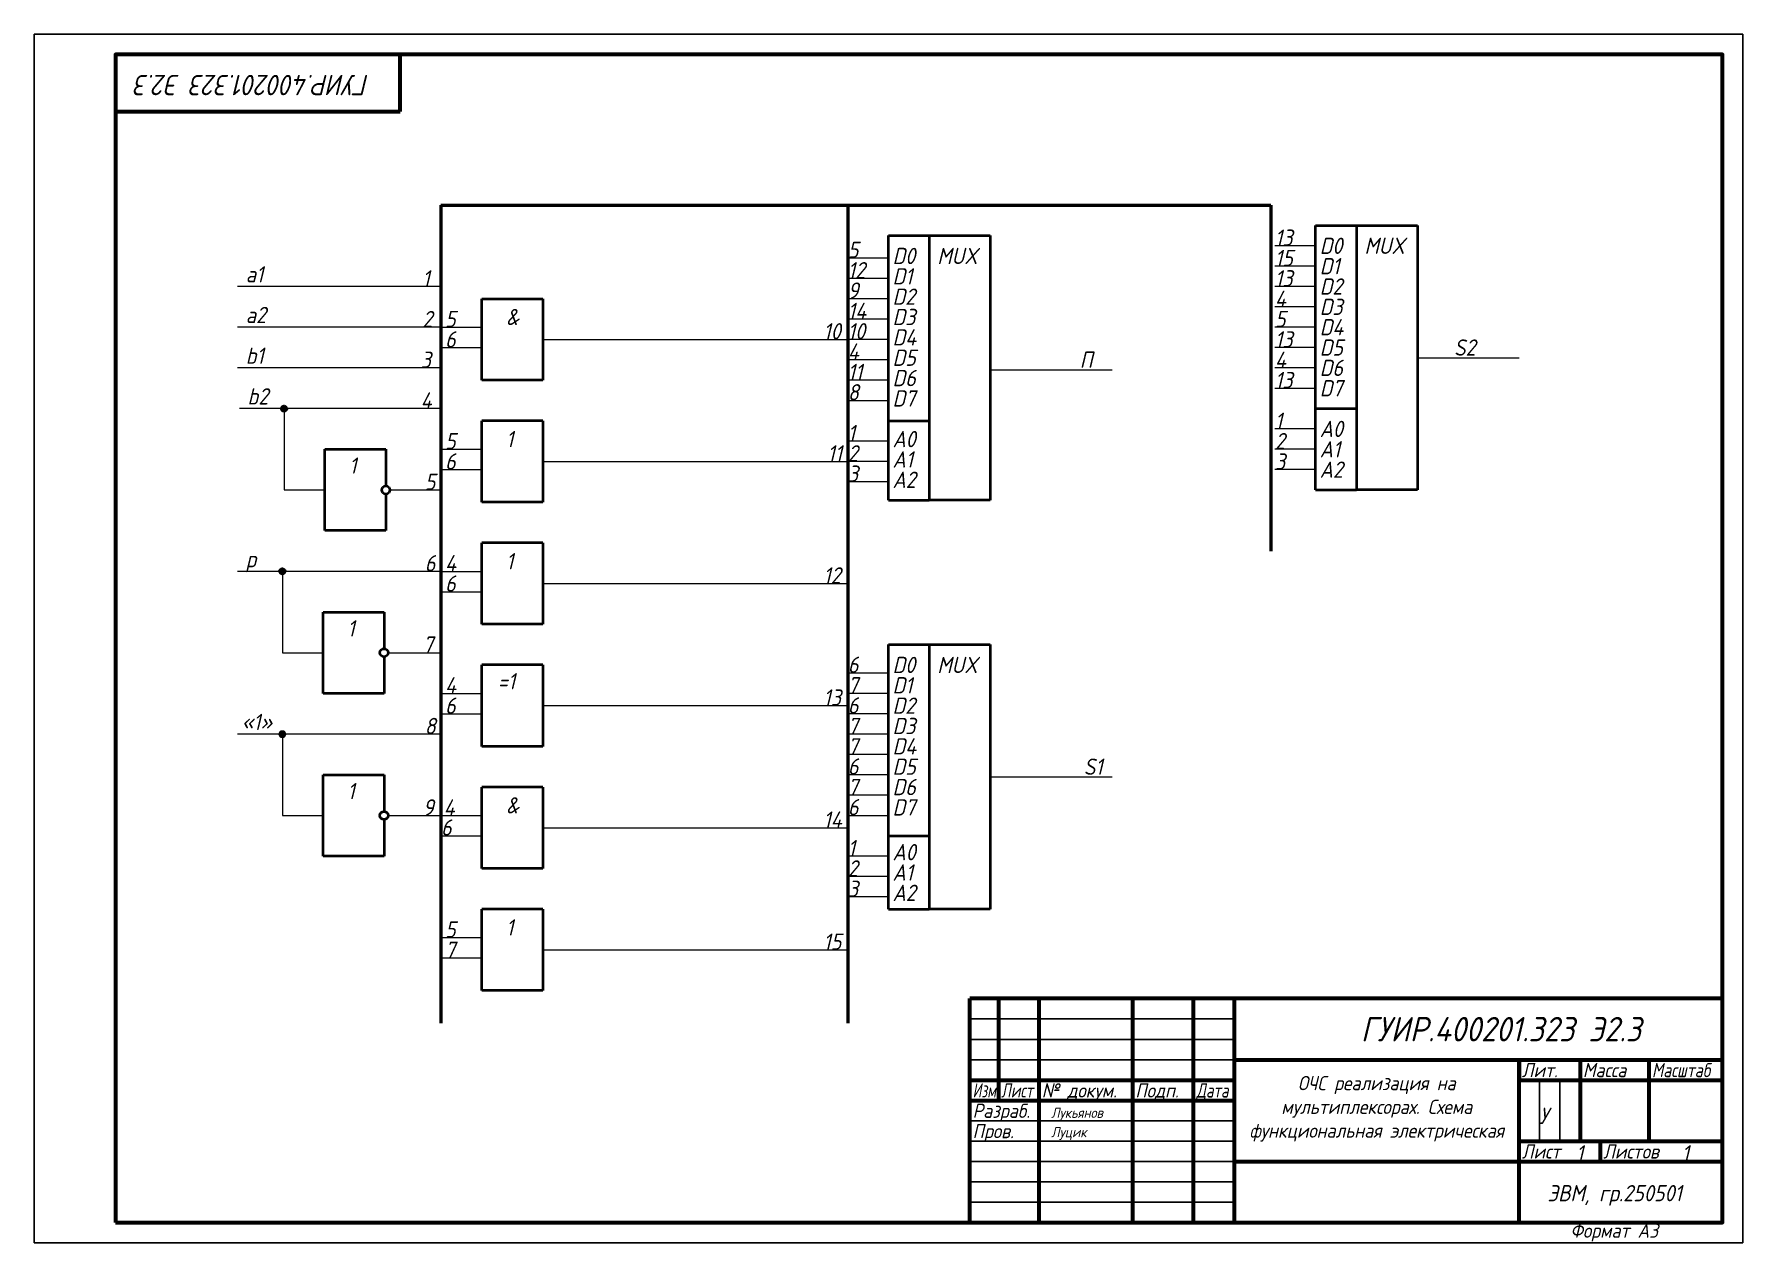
# Model space of a CAD drawing. Header units: millimetres. Extents: x 6 to 426, y 9 to 306.
import ezdxf

# ---------------------------------------------------------------- set-up
doc = ezdxf.new("R2010")
doc.units = ezdxf.units.MM
doc.header["$LTSCALE"] = 0.5
doc.layers.get('0').update_dxf_attribs({"lineweight": 60})
doc.layers.get('Defpoints').update_dxf_attribs({"color": 5})
doc.layers.add('4-текст', color=7, linetype='Continuous', true_color=0x00ad00)
doc.layers.add('провода', color=122, linetype='Continuous', lineweight=15)
doc.layers.add('фигуры', color=7, linetype='Continuous', lineweight=40)
doc.styles.get("Standard").update_dxf_attribs({"font": 'isocpeui.ttf', "width": 0.9})

msp = doc.modelspace()

# ---------------------------------------------------------------- linework, layer by layer
for p, q in [((26, 301), (26, 287)), ((96, 287), (96, 301)), ((26, 287), (96, 287)), ((371, 54), (371, 49))]:
    msp.add_line(p, q)
at = {"lineweight": 50}
for p, q in [((106, 264), (106, 63)), ((106, 264), (206, 264)), ((206, 264), (206, 63)), ((206, 264), (310, 264)), ((310, 264), (310, 179))]:
    msp.add_line(p, q, dxfattribs=at)
at = {"lineweight": 60}
for p, q in [((421, 69), (236, 69)), ((236, 14), (236, 69)), ((243, 69), (243, 44)), ((253, 14), (253, 69)), ((276, 69), (276, 14)), ((291, 14), (291, 69)), ((301, 69), (301, 14)), ((301, 54), (421, 54)), ((371, 14), (371, 54)), ((386, 54), (386, 34)), ((403, 34), (403, 54)), ((236, 49), (301, 49)), ((371, 49), (421, 49)), ((236, 44), (301, 44)), ((371, 34), (421, 34)), ((391, 29), (391, 34)), ((301, 29), (421, 29))]:
    msp.add_line(p, q, dxfattribs=at)
at = {"lineweight": -3}
for p, q in [((236, 64), (301, 64)), ((236, 59), (301, 59)), ((236, 54), (301, 54)), ((376, 34), (376, 49)), ((381, 49), (381, 34)), ((236, 39), (301, 39)), ((236, 34), (301, 34)), ((236, 29), (301, 29)), ((236, 24), (301, 24)), ((236, 19), (301, 19))]:
    msp.add_line(p, q, dxfattribs=at)
at = {"lineweight": 60}
msp.add_lwpolyline([(26, 14), (421, 14), (421, 301), (26, 301)], close=True, dxfattribs=at)
for centre in [(67.44, 214), (67, 174), (67, 134)]:
    msp.add_circle(centre, 0.5)
at = {"layer": 'Defpoints'}
msp.add_lwpolyline([(6, 9), (426, 9), (426, 306), (6, 306)], close=True, dxfattribs=at)
at = {"layer": 'провода'}
for p, q in [((321, 254), (311, 254)), ((216, 251), (206, 251)), ((321, 249), (311, 249)), ((216, 246), (206, 246)), ((321, 244), (311, 244)), ((216, 241), (206, 241)), ((216, 236), (206, 236)), ((321, 239), (311, 239)), ((106, 234), (116, 234)), ((131, 231), (206, 231)), ((216, 231), (206, 231)), ((321, 234), (311, 234)), ((106, 229), (116, 229)), ((321, 229), (311, 229)), ((216, 226), (206, 226)), ((241, 223.5), (271, 223.5)), ((321, 224), (311, 224)), ((346, 226.5), (371, 226.5)), ((216, 221), (206, 221)), ((311, 219), (321, 219)), ((206, 216), (216, 216)), ((216, 206), (206, 206)), ((321, 209), (311, 209)), ((106, 204), (116, 204)), ((321, 204), (311, 204)), ((106, 199), (116, 199)), ((131, 201), (206, 201)), ((216, 201), (206, 201)), ((321, 199), (311, 199)), ((216, 196), (206, 196)), ((106, 174), (116, 174)), ((106, 169), (116, 169)), ((131, 171), (206, 171)), ((216, 149), (206, 149)), ((106, 144), (116, 144)), ((216, 144), (206, 144)), ((106, 139), (116, 139)), ((131, 141), (206, 141)), ((216, 139), (206, 139)), ((216, 134), (206, 134)), ((216, 129), (206, 129)), ((216, 124), (206, 124)), ((241, 123.5), (271, 123.5)), ((216, 119), (206, 119)), ((106, 114), (116, 114)), ((206, 114), (216, 114)), ((131, 111), (161, 111)), ((161, 111), (206, 111)), ((106, 109), (116, 109)), ((216, 104), (206, 104)), ((216, 99), (206, 99)), ((216, 94), (206, 94)), ((106, 84), (116, 84)), ((131, 81), (206, 81)), ((106, 79), (116, 79))]:
    msp.add_line(p, q, dxfattribs=at)
at = {"layer": 'провода', "lineweight": 15}
for p, q in [((106, 244), (56, 244)), ((106, 234), (56, 234)), ((106, 224), (56, 224)), ((106, 214), (56.44, 214)), ((67.44, 214), (67.44, 194)), ((67.44, 194), (77.44, 194)), ((93.44, 194), (106, 194)), ((106, 174), (56, 174)), ((67, 174), (67, 154)), ((67, 154), (77, 154)), ((93, 154), (105.56, 154)), ((105.56, 134), (56, 134)), ((67, 134), (67, 114)), ((67, 114), (77, 114)), ((93, 114), (106, 114))]:
    msp.add_line(p, q, dxfattribs=at)
at = {"layer": 'фигуры'}
for p, q in [((216, 191.5), (216, 256.5)), ((216, 256.5), (226, 256.5)), ((226, 256.5), (241, 256.5)), ((226, 256.5), (226, 191.5)), ((241, 256.5), (241, 191.5)), ((321, 194), (321, 259)), ((321, 259), (331, 259)), ((331, 259), (346, 259)), ((331, 259), (331, 194)), ((346, 259), (346, 194)), ((216, 211), (226, 211)), ((321, 214), (331, 214)), ((321, 194), (331, 194)), ((346, 194), (331, 194)), ((216, 191.5), (226, 191.5)), ((241, 191.5), (226, 191.5)), ((216, 91), (216, 156)), ((216, 156), (226, 156)), ((226, 156), (241, 156)), ((226, 156), (226, 91)), ((241, 156), (241, 91)), ((216, 109), (226, 109)), ((216, 91), (226, 91)), ((241, 91), (226, 91))]:
    msp.add_line(p, q, dxfattribs=at)
at = {"layer": 'фигуры', "lineweight": 40}
for p, q in [((116, 241), (131, 241)), ((116, 221), (116, 241)), ((131, 241), (131, 221)), ((131, 221), (116, 221)), ((116, 191), (116, 211)), ((131, 211), (116, 211)), ((131, 211), (131, 191)), ((77.44, 204), (92.44, 204)), ((77.44, 184), (77.44, 204)), ((92.44, 204), (92.44, 195)), ((92.44, 193), (92.44, 184)), ((131, 191), (116, 191)), ((92.44, 184), (77.44, 184)), ((116, 161), (116, 181)), ((131, 181), (116, 181)), ((131, 181), (131, 161)), ((77, 164), (92, 164)), ((77, 144), (77, 164)), ((92, 164), (92, 155)), ((131, 161), (116, 161)), ((92, 153), (92, 144)), ((116, 131), (116, 151)), ((131, 151), (116, 151)), ((131, 151), (131, 131)), ((92, 144), (77, 144)), ((131, 131), (116, 131)), ((77, 124), (92, 124)), ((77, 104), (77, 124)), ((92, 124), (92, 115)), ((116, 101), (116, 121)), ((131, 121), (116, 121)), ((131, 121), (131, 101)), ((92, 113), (92, 104)), ((92, 104), (77, 104)), ((131, 101), (116, 101)), ((116, 71), (116, 91)), ((131, 91), (116, 91)), ((131, 91), (131, 71)), ((131, 71), (116, 71))]:
    msp.add_line(p, q, dxfattribs=at)
for centre in [(92.44, 194), (92, 154), (92, 114)]:
    msp.add_circle(centre, 1, dxfattribs=at)

# ---------------------------------------------------------------- texts
at = {"lineweight": -3, "width": 0.9}
msp.add_text('Формат А3', height=3.5, dxfattribs=at).set_placement((383.6, 10.25))
at = {"insert": (301, 50), "char_height": 3.5, "attachment_point": 1}
msp.add_mtext_dynamic_manual_height_columns('\\pxqc;ОЧС реализация на мультиплексорах. Схема функциональная электрическая', width=70.0392, gutter_width=20, heights=[37.17], dxfattribs=at)
at = {"layer": '4-текст', "lineweight": -3}
for s, width, p in [('Лит.', 0.9, (371.67, 49.7)), ('Масса', 0.9, (386.67, 49.7)), ('Масштаб', 0.8, (403.67, 49.7)), ('Изм.', 0.7, (236.67, 44.7)), ('Лист', 0.75, (243.67, 44.7)), ('№ докум.', 0.9, (253.67, 44.7)), ('Подп.', 0.9, (276.67, 44.7)), ('Дата', 0.75, (291.67, 44.7)), ('Разраб.', 0.9, (236.67, 39.7)), ('Пров.', 0.9, (236.67, 34.7)), ('Лист', 0.9, (371.67, 29.7)), ('Листов', 0.9, (391.67, 29.7))]:
    msp.add_text(s, height=3.5, dxfattribs=dict(at, width=width)).set_placement(p)
at = {"layer": 'провода', "width": 0.9}
for s, p in [('У', (376, 38.2)), ('1', (385, 29)), ('1', (411, 29))]:
    msp.add_text(s, height=4, dxfattribs=at).set_placement(p)
at = {"layer": 'провода', "insert": (31, 293.5), "char_height": 5, "attachment_point": 6, "rotation": 180}
msp.add_mtext_dynamic_manual_height_columns('ГУИР.400201.323 Э2.3', width=70, gutter_width=20, heights=[0], dxfattribs=at)
at = {"layer": 'провода'}
for s, width, heights, insert, char_height, attachment_point in [('ГУИР.400201.323 Э2.3', 81.1655, [16.74], (401, 61.5), 6, 6), ('Лукьянов', 23, [0], (256, 42.2), 2.5, 1), ('Луцик', 23, [0], (256, 37.45), 2.5, 1), ('ЭВМ, гр.250501', 50, [0], (378, 23.2), 4, 1)]:
    msp.add_mtext_dynamic_manual_height_columns(s, width=width, gutter_width=20, heights=heights, dxfattribs=dict(at, insert=insert, char_height=char_height, attachment_point=attachment_point))
at = {"layer": 'фигуры', "width": 0.9}
for s, p in [('13', (311, 254)), ('5', (206, 251)), ('D0', (217, 249.5)), ('MUX', (228, 249.5)), ('15', (311, 249)), ('D0', (322, 252)), ('MUX', (333, 252)), ('a1', (58, 245)), ('1', (101.44, 244)), ('12', (206, 246)), ('D1', (217, 244.5)), ('13', (311, 244)), ('D1', (322, 247)), ('9', (206, 241)), ('D2', (322, 242)), ('14', (206, 236)), ('D2', (217, 239.5)), ('4', (311, 239)), ('D3', (322, 237)), ('a2', (58, 235)), ('2', (101.44, 234)), ('5', (107, 234)), ('&', (122, 234.5)), ('D3', (217, 234.5)), ('5', (311, 234)), ('D4', (322, 232)), ('6', (107, 229)), ('10', (200, 231)), ('10', (206, 231)), ('D4', (217, 229.5)), ('13', (311, 229)), ('D5', (322, 227)), ('S2', (355, 227)), ('b1', (58, 225)), ('3', (101, 224)), ('4', (206, 226)), ('D5', (217, 224.5)), ('П', (263, 224)), ('4', (311, 224)), ('11', (206, 221)), ('D6', (217, 219.5)), ('13', (311, 219)), ('D6', (322, 222)), ('b2', (58.44, 215)), ('8', (206, 216)), ('D7', (217, 214.5)), ('D7', (322, 217)), ('4', (101, 214)), ('1', (206, 206)), ('1', (311, 209)), ('A0', (322, 207)), ('5', (107, 204)), ('1', (122, 204.5)), ('A0', (217, 204.5)), ('2', (311, 204)), ('A1', (322, 202)), ('1', (83.44, 198)), ('6', (107, 199)), ('11', (201, 201)), ('2', (206, 201)), ('A1', (217, 199.5)), ('3', (311, 199)), ('5', (102, 194)), ('3', (206, 196)), ('A2', (217, 194.5)), ('A2', (322, 197)), ('p', (58, 175)), ('6', (102, 174)), ('4', (107, 174)), ('1', (122, 174.5)), ('6', (107, 169)), ('12', (200, 171)), ('1', (83, 158)), ('7', (101.56, 154)), ('6', (206, 149.05)), ('D0', (217, 149)), ('MUX', (228, 149)), ('4', (107, 144)), ('=1', (120, 145)), ('7', (206, 144)), ('D1', (217, 144)), ('6', (107, 139)), ('13', (200, 141)), ('6', (206, 139.05)), ('D2', (217, 139)), ('«1»', (57, 135)), ('8', (102, 134)), ('7', (206, 134)), ('D3', (217, 134)), ('7', (206, 129)), ('D4', (217, 129)), ('6', (206, 124.05)), ('D5', (217, 124)), ('S1', (264, 124)), ('1', (83, 118)), ('7', (206, 119)), ('D6', (217, 119)), ('9', (101.56, 114)), ('4', (106.66, 113.97)), ('&', (122, 114.5)), ('6', (206, 114.05)), ('D7', (217, 114)), ('14', (200, 111)), ('6', (106, 109.05)), ('1', (206, 104)), ('A0', (217, 103)), ('2', (206, 99)), ('A1', (217, 98)), ('3', (206, 94)), ('A2', (217, 93)), ('1', (122, 84.5)), ('5', (107, 84)), ('15', (200, 81)), ('7', (107, 79))]:
    msp.add_text(s, height=4, dxfattribs=at).set_placement(p)

doc.saveas('drawing.dxf')
